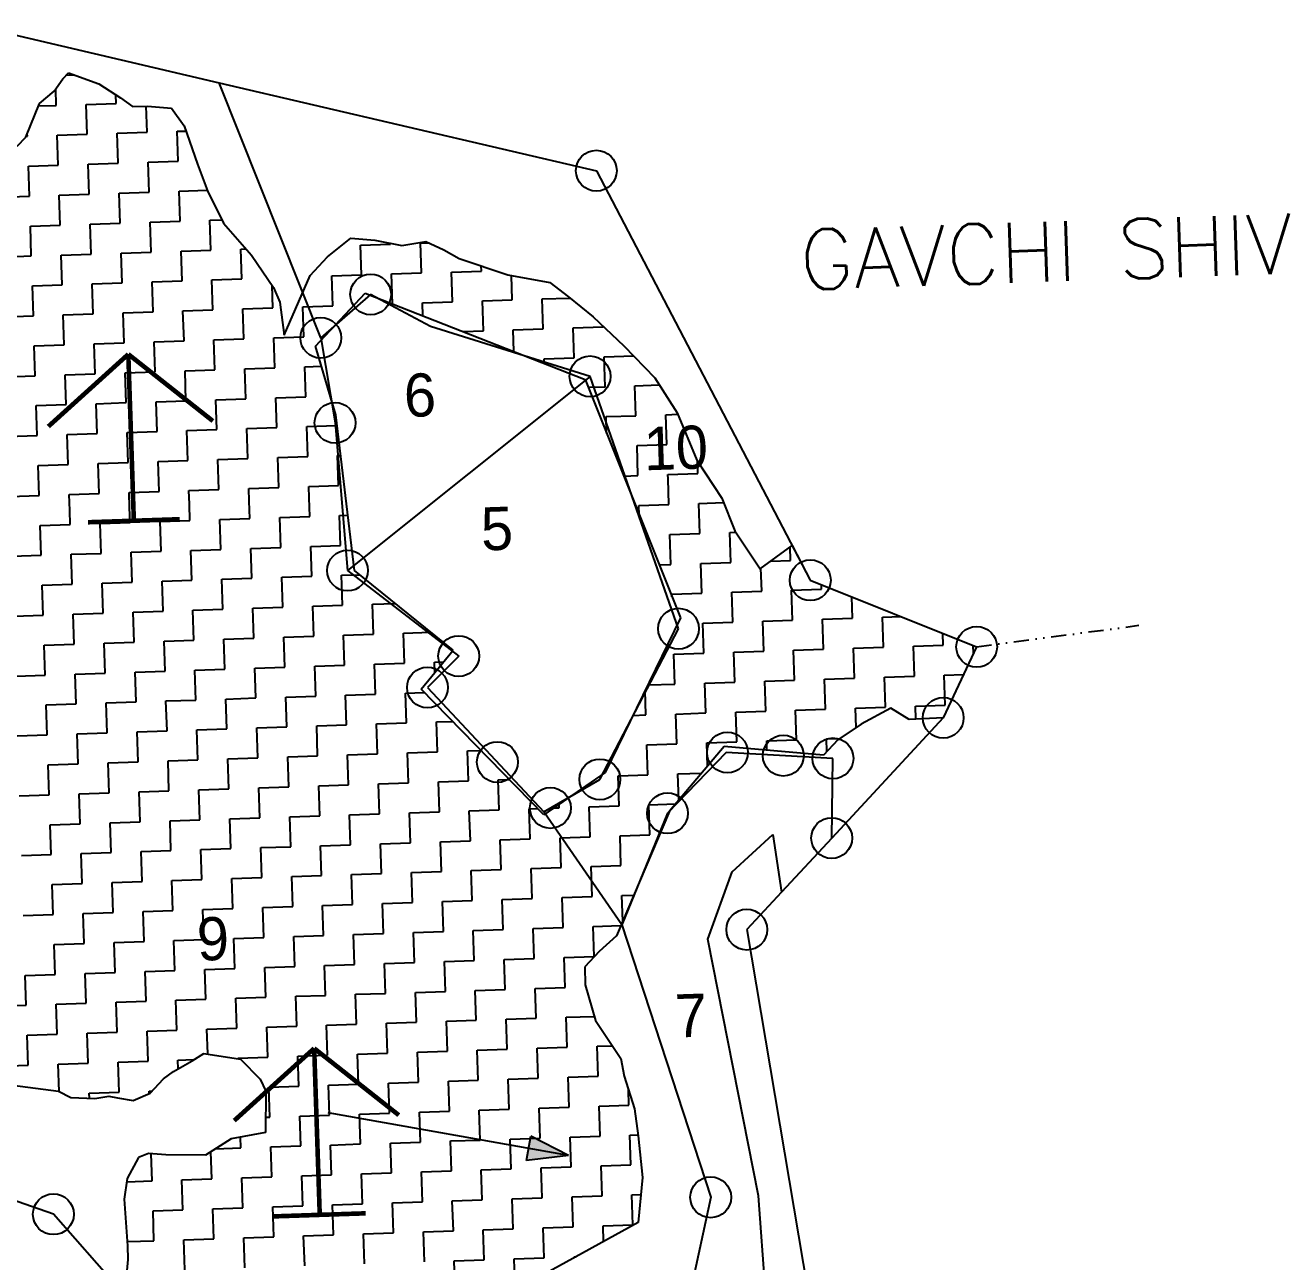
# Model space of a CAD drawing. Header units: metres. Extents: x 279700 to 281193, y 2031385 to 2032574.
# Drawn here: x 280590.2 to 281016.2, y 2031823.9 to 2032240.8 of the extents above; entities that cross this region are included whole.
import ezdxf
from ezdxf.enums import TextEntityAlignment as Align

# ---------------------------------------------------------------- set-up
doc = ezdxf.new("R2010")
doc.units = ezdxf.units.M
doc.linetypes.add('DIVIDE', pattern=[1.25, 0.5, -0.25, 0, -0.25, 0, -0.25])
for name, color, linetype in [('OFF', 1, 'Continuous'), ('POLY_HATCH', 12, 'Continuous'), ('POLY_PARCEL', 6, 'Continuous'), ('TEXT_MAPOUT', 7, 'Continuous'), ('TEXT_PARCEL', 7, 'Continuous'), ('V_BOUND_LINE', 7, 'Continuous'), ('V_DIVIDE_LINE', 7, 'DIVIDE')]:
    doc.layers.add(name, color=color, linetype=linetype)
doc.styles.get("Standard").update_dxf_attribs({"font": 'simplex.shx'})
doc.styles.add('TEXT_MAP', font='')
doc.styles.get('TEXT_MAP').set_extended_font_data('Kruti Dev 050')

msp = doc.modelspace()

# ---------------------------------------------------------------- hatches: boundary and pattern name
h = msp.add_hatch(color=256)
h.paths.add_polyline_path([(280759.96, 2031862.08), (280759.23, 2031857.97), (280773.41, 2031859.69)])
h.paths.add_polyline_path([(280773.41, 2031859.69), (280760.69, 2031866.2), (280759.96, 2031862.08)])

# ---------------------------------------------------------------- linework, layer by layer
at = {"const_width": 1.55}
for points in [[(280624.96, 2032129.92), (280597.99, 2032105.54)], [(280624.96, 2032129.92), (280626.83, 2032073.76)], [(280624.96, 2032129.92), (280653.48, 2032107.39)], [(280611.34, 2032073.25), (280642.31, 2032074.28)], [(280687.64, 2031895.84), (280660.68, 2031871.47)], [(280687.64, 2031895.84), (280689.51, 2031839.69)], [(280687.64, 2031895.84), (280716.17, 2031873.31)], [(280674.02, 2031839.18), (280705, 2031840.21)]]:
    msp.add_lwpolyline(points, dxfattribs=at)
for points in [[(280773.41, 2031859.69), (280692.37, 2031874.12)], [(280759.23, 2031857.97), (280760.69, 2031866.2)], [(280773.41, 2031859.69), (280760.69, 2031866.2)], [(280773.41, 2031859.69), (280759.23, 2031857.97)]]:
    msp.add_lwpolyline(points)
for centre in [(280782.78, 2032191.81), (280706.68, 2032150.08), (280689.86, 2032135.44), (280780.65, 2032122.45), (280694.66, 2032106.78), (280698.88, 2032056.97), (280854.93, 2032053.7), (280810.48, 2032037.36), (280736.37, 2032028.12), (280911.02, 2032031.23), (280725.82, 2032017.52), (280899.75, 2032007.29), (280826.98, 2031995.61), (280845.82, 2031994.56), (280862.56, 2031993.62), (280749.41, 2031992.38), (280783.98, 2031986.53), (280767.28, 2031976.91), (280806.78, 2031975.12), (280862.14, 2031966.75), (280833.5, 2031935.87), (280821.34, 2031845.61), (280599.7, 2031839.9)]:
    msp.add_circle(centre, 6.88)
at = {"layer": 'OFF'}
msp.add_line((280780.65, 2032122.45), (280698.88, 2032056.97), dxfattribs=at)
at = {"layer": 'POLY_HATCH'}
for p, q in [((280599.98, 2032218.62), (280602.87, 2032222.75)), ((280602.87, 2032222.75), (280604.82, 2032224.84)), ((280604.82, 2032224.84), (280615.05, 2032221.14)), ((280595.07, 2032214.42), (280599.98, 2032218.62)), ((280615.05, 2032221.14), (280622.28, 2032216.33)), ((280590.39, 2032203.16), (280595.07, 2032214.42)), ((280622.28, 2032216.33), (280626.42, 2032213.44)), ((280626.42, 2032213.44), (280631.46, 2032213.61)), ((280631.46, 2032213.61), (280639.57, 2032212.87)), ((280639.57, 2032212.87), (280643.81, 2032206.95)), ((280643.81, 2032206.95), (280648.28, 2032193.97)), ((280587.46, 2032200.03), (280590.39, 2032203.16)), ((280648.28, 2032193.97), (280651.61, 2032185)), ((280651.61, 2032185), (280657.03, 2032174.07)), ((280657.03, 2032174.07), (280666.48, 2032163.28)), ((280696.02, 2032165.92), (280699.96, 2032169.08)), ((280699.96, 2032169.08), (280708.07, 2032168.34)), ((280708.07, 2032168.34), (280717.22, 2032166.62)), ((280717.22, 2032166.62), (280725.26, 2032167.9)), ((280725.26, 2032167.9), (280731.41, 2032165.08)), ((280666.48, 2032163.28), (280673.91, 2032152.42)), ((280686.23, 2032156.51), (280692.09, 2032162.76)), ((280692.09, 2032162.76), (280696.02, 2032165.92)), ((280731.41, 2032165.08), (280736.56, 2032162.22)), ((280736.56, 2032162.22), (280752.91, 2032156.7)), ((280677.48, 2032136.39), (280686.23, 2032156.51)), ((280752.91, 2032156.7), (280767.14, 2032154.15)), ((280767.14, 2032154.15), (280773.36, 2032149.31)), ((280673.91, 2032152.42), (280676.1, 2032147.45)), ((280688.13, 2032132.64), (280704.88, 2032150.54)), ((280704.88, 2032150.54), (280779.04, 2032121.34)), ((280676.1, 2032147.45), (280677.48, 2032136.39)), ((280773.36, 2032149.31), (280781.67, 2032142.52)), ((280781.67, 2032142.52), (280792.09, 2032132.77)), ((280694.93, 2032109.5), (280688.13, 2032132.64)), ((280792.09, 2032132.77), (280802.55, 2032122.01)), ((280779.04, 2032121.34), (280811.14, 2032040.98)), ((280802.55, 2032122.01), (280810.02, 2032110.14)), ((280701.21, 2032056.93), (280694.93, 2032109.5)), ((280810.02, 2032110.14), (280816.61, 2032094.21)), ((280816.61, 2032094.21), (280825.12, 2032081.36)), ((280825.12, 2032081.36), (280829.53, 2032070.41)), ((280829.53, 2032070.41), (280838.04, 2032057.56)), ((280838.04, 2032057.56), (280848.8, 2032065.43)), ((280848.8, 2032065.43), (280854.93, 2032053.7)), ((280734.54, 2032030.14), (280701.21, 2032056.93)), ((280854.93, 2032053.7), (280911.02, 2032031.23)), ((280811.14, 2032040.98), (280785.71, 2031988.86)), ((280911.02, 2032031.23), (280899.75, 2032007.29)), ((280723.66, 2032016.96), (280734.54, 2032030.14)), ((280765.06, 2031974.6), (280723.66, 2032016.96)), ((280882.03, 2032010.56), (280872.11, 2032005.19)), ((280888.22, 2032006.73), (280882.03, 2032010.56)), ((280872.11, 2032005.19), (280864.2, 2031999.87)), ((280899.75, 2032007.29), (280888.22, 2032006.73)), ((280825.89, 2031997.59), (280807.42, 2031975.77)), ((280859.33, 2031994.66), (280825.89, 2031997.59)), ((280864.2, 2031999.87), (280859.33, 2031994.66)), ((280785.71, 2031988.86), (280765.06, 2031974.6)), ((280807.42, 2031975.77), (280789.62, 2031933.79)), ((280789.62, 2031933.79), (280783.73, 2031928.54)), ((280783.73, 2031928.54), (280778.85, 2031923.33)), ((280778.85, 2031923.33), (280779.05, 2031917.28)), ((280779.05, 2031917.28), (280782.48, 2031905.28)), ((280782.48, 2031905.28), (280790.99, 2031892.44)), ((280646.49, 2031891.68), (280650.48, 2031894.14)), ((280650.48, 2031894.14), (280662.77, 2031892.22)), ((280640.2, 2031887.98), (280646.49, 2031891.68)), ((280662.77, 2031892.22), (280669.4, 2031885.46)), ((280790.99, 2031892.44), (280792.2, 2031886.42)), ((280632.29, 2031880.73), (280636.79, 2031885.53)), ((280636.79, 2031885.53), (280640.2, 2031887.98)), ((280669.4, 2031885.46), (280671.28, 2031881.44)), ((280792.2, 2031886.42), (280795.6, 2031875.43)), ((280583.28, 2031883.75), (280601.41, 2031881.45)), ((280601.41, 2031881.45), (280605.56, 2031879.26)), ((280671.28, 2031881.44), (280671.17, 2031867.47)), ((280605.56, 2031879.26), (280613.72, 2031878.95)), ((280613.72, 2031878.95), (280618.35, 2031879.68)), ((280618.35, 2031879.68), (280621.28, 2031879.2)), ((280621.28, 2031879.2), (280626.55, 2031878.21)), ((280626.55, 2031878.21), (280632.29, 2031880.73)), ((280795.6, 2031875.43), (280796.91, 2031866.38)), ((280659.59, 2031865.34), (280651.04, 2031859.82)), ((280671.17, 2031867.47), (280659.59, 2031865.34)), ((280796.91, 2031866.38), (280798.39, 2031852.3)), ((280631.81, 2031860.35), (280628.36, 2031859.07)), ((280637.64, 2031859.96), (280631.81, 2031860.35)), ((280651.04, 2031859.82), (280637.64, 2031859.96)), ((280628.36, 2031859.07), (280624.52, 2031851.96)), ((280624.52, 2031851.96), (280623.58, 2031844.94)), ((280798.39, 2031852.3), (280796.88, 2031837.1)), ((280623.58, 2031844.94), (280624.69, 2031829.27)), ((280796.88, 2031837.1), (280764.9, 2031819.47)), ((280624.69, 2031829.27), (280624.84, 2031824.62)), ((280624.84, 2031824.62), (280623.97, 2031815.86))]:
    msp.add_line(p, q, dxfattribs=at)
at = {"layer": 'POLY_HATCH', "linetype": 'Continuous'}
for p, q in [((280604.1, 2032224.06), (280606.73, 2032224.15)), ((280600.68, 2032213.84), (280600.5, 2032219.36)), ((280594.75, 2032213.64), (280600.68, 2032213.84)), ((280610.77, 2032214.18), (280620.87, 2032214.51)), ((280611.11, 2032204.08), (280610.77, 2032214.18)), ((280620.87, 2032214.51), (280620.77, 2032217.33)), ((280631.3, 2032204.76), (280631, 2032213.59)), ((280641.39, 2032205.09), (280644.42, 2032205.19)), ((280641.73, 2032195), (280641.39, 2032205.09)), ((280590.49, 2032203.4), (280590.92, 2032203.41)), ((280590.92, 2032203.41), (280590.89, 2032204.36)), ((280601.02, 2032203.75), (280611.11, 2032204.08)), ((280601.35, 2032193.66), (280601.02, 2032203.75)), ((280621.2, 2032204.42), (280631.3, 2032204.76)), ((280621.54, 2032194.33), (280621.2, 2032204.42)), ((280591.26, 2032193.32), (280601.35, 2032193.66)), ((280591.59, 2032183.23), (280591.26, 2032193.32)), ((280611.44, 2032193.99), (280621.54, 2032194.33)), ((280611.78, 2032183.9), (280611.44, 2032193.99)), ((280631.63, 2032194.66), (280641.73, 2032195)), ((280631.97, 2032184.57), (280631.63, 2032194.66)), ((280601.69, 2032183.56), (280611.78, 2032183.9)), ((280602.02, 2032173.47), (280601.69, 2032183.56)), ((280621.87, 2032184.23), (280631.97, 2032184.57)), ((280622.21, 2032174.14), (280621.87, 2032184.23)), ((280642.06, 2032184.9), (280651.53, 2032185.22)), ((280642.4, 2032174.81), (280642.06, 2032184.9)), ((280581.5, 2032182.89), (280591.59, 2032183.23)), ((280652.49, 2032175.15), (280656.43, 2032175.28)), ((280652.83, 2032165.05), (280652.49, 2032175.15)), ((280591.93, 2032173.13), (280602.02, 2032173.47)), ((280592.26, 2032163.04), (280591.93, 2032173.13)), ((280612.12, 2032173.8), (280622.21, 2032174.14)), ((280612.45, 2032163.71), (280612.12, 2032173.8)), ((280632.3, 2032174.48), (280642.4, 2032174.81)), ((280632.64, 2032164.38), (280632.3, 2032174.48)), ((280703.29, 2032166.73), (280713.39, 2032167.07)), ((280703.63, 2032156.64), (280703.29, 2032166.73)), ((280713.39, 2032167.07), (280713.38, 2032167.34)), ((280723.48, 2032167.4), (280726.15, 2032167.49)), ((280723.82, 2032157.31), (280723.48, 2032167.4)), ((280582.17, 2032162.7), (280592.26, 2032163.04)), ((280602.36, 2032163.37), (280612.45, 2032163.71)), ((280602.69, 2032153.28), (280602.36, 2032163.37)), ((280622.55, 2032164.05), (280632.64, 2032164.38)), ((280622.88, 2032153.95), (280622.55, 2032164.05)), ((280642.73, 2032164.72), (280652.83, 2032165.05)), ((280643.07, 2032154.62), (280642.73, 2032164.72)), ((280662.92, 2032165.39), (280664.58, 2032165.44)), ((280663.26, 2032155.29), (280662.92, 2032165.39)), ((280733.91, 2032157.64), (280744, 2032157.98)), ((280744, 2032157.98), (280743.95, 2032159.73)), ((280612.79, 2032153.62), (280622.88, 2032153.95)), ((280632.97, 2032154.29), (280643.07, 2032154.62)), ((280633.31, 2032144.19), (280632.97, 2032154.29)), ((280653.16, 2032154.96), (280663.26, 2032155.29)), ((280653.5, 2032144.87), (280653.16, 2032154.96)), ((280693.54, 2032156.3), (280703.63, 2032156.64)), ((280693.87, 2032146.21), (280693.54, 2032156.3)), ((280713.72, 2032156.97), (280723.82, 2032157.31)), ((280714.06, 2032146.93), (280713.72, 2032156.97)), ((280734.25, 2032147.55), (280733.91, 2032157.64)), ((280754.43, 2032148.22), (280754.16, 2032156.48)), ((280592.6, 2032152.95), (280602.69, 2032153.28)), ((280592.94, 2032142.85), (280592.6, 2032152.95)), ((280613.12, 2032143.52), (280612.79, 2032153.62)), ((280673.68, 2032145.54), (280673.43, 2032153.12)), ((280663.59, 2032145.2), (280673.68, 2032145.54)), ((280663.93, 2032135.11), (280663.59, 2032145.2)), ((280683.78, 2032145.87), (280693.87, 2032146.21)), ((280684.11, 2032135.78), (280683.78, 2032145.87)), ((280724.15, 2032147.22), (280734.25, 2032147.55)), ((280724.3, 2032142.9), (280724.15, 2032147.22)), ((280744.34, 2032147.89), (280754.43, 2032148.22)), ((280744.68, 2032137.79), (280744.34, 2032147.89)), ((280764.53, 2032148.56), (280773.89, 2032148.87)), ((280764.86, 2032138.46), (280764.53, 2032148.56)), ((280582.84, 2032142.52), (280592.94, 2032142.85)), ((280603.03, 2032143.19), (280613.12, 2032143.52)), ((280603.37, 2032133.09), (280603.03, 2032143.19)), ((280623.22, 2032143.86), (280633.31, 2032144.19)), ((280623.55, 2032133.77), (280623.22, 2032143.86)), ((280643.4, 2032144.53), (280653.5, 2032144.87)), ((280643.74, 2032134.44), (280643.4, 2032144.53)), ((280737.83, 2032137.57), (280744.68, 2032137.79)), ((280754.77, 2032138.13), (280764.86, 2032138.46)), ((280755.01, 2032130.8), (280754.77, 2032138.13)), ((280774.96, 2032138.8), (280785.05, 2032139.14)), ((280775.29, 2032128.71), (280774.96, 2032138.8)), ((280785.05, 2032139.14), (280785.04, 2032139.36)), ((280593.27, 2032132.76), (280603.37, 2032133.09)), ((280593.61, 2032122.66), (280593.27, 2032132.76)), ((280613.46, 2032133.43), (280623.55, 2032133.77)), ((280613.79, 2032123.34), (280613.46, 2032133.43)), ((280633.65, 2032134.1), (280643.74, 2032134.44)), ((280633.98, 2032124.01), (280633.65, 2032134.1)), ((280653.83, 2032134.77), (280663.93, 2032135.11)), ((280654.17, 2032124.68), (280653.83, 2032134.77)), ((280674.02, 2032135.44), (280684.11, 2032135.78)), ((280674.36, 2032125.35), (280674.02, 2032135.44)), ((280765.2, 2032128.37), (280775.29, 2032128.71)), ((280765.25, 2032126.77), (280765.2, 2032128.37)), ((280785.39, 2032129.04), (280795.39, 2032129.38)), ((280785.72, 2032118.95), (280785.39, 2032129.04)), ((280623.89, 2032123.67), (280633.98, 2032124.01)), ((280644.08, 2032124.34), (280654.17, 2032124.68)), ((280644.41, 2032114.25), (280644.08, 2032124.34)), ((280664.26, 2032125.01), (280674.36, 2032125.35)), ((280664.6, 2032114.92), (280664.26, 2032125.01)), ((280684.45, 2032125.69), (280690.12, 2032125.87)), ((280684.79, 2032115.59), (280684.45, 2032125.69)), ((280583.51, 2032122.33), (280593.61, 2032122.66)), ((280603.7, 2032123), (280613.79, 2032123.34)), ((280604.04, 2032112.91), (280603.7, 2032123)), ((280624.22, 2032113.58), (280623.89, 2032123.67)), ((280674.69, 2032115.26), (280684.79, 2032115.59)), ((280780.07, 2032118.76), (280785.72, 2032118.95)), ((280795.81, 2032119.28), (280804.1, 2032119.56)), ((280796.15, 2032109.19), (280795.81, 2032119.28)), ((280593.94, 2032112.57), (280604.04, 2032112.91)), ((280594.28, 2032102.48), (280593.94, 2032112.57)), ((280614.13, 2032113.24), (280624.22, 2032113.58)), ((280614.47, 2032103.15), (280614.13, 2032113.24)), ((280634.32, 2032113.91), (280644.41, 2032114.25)), ((280634.65, 2032103.82), (280634.32, 2032113.91)), ((280654.5, 2032114.59), (280664.6, 2032114.92)), ((280654.84, 2032104.49), (280654.5, 2032114.59)), ((280675.03, 2032105.16), (280674.69, 2032115.26)), ((280695.21, 2032105.83), (280695.15, 2032107.63)), ((280786.06, 2032108.86), (280796.15, 2032109.19)), ((280786.24, 2032103.31), (280786.06, 2032108.86)), ((280806.24, 2032109.53), (280810.22, 2032109.66)), ((280806.58, 2032099.43), (280806.24, 2032109.53)), ((280604.37, 2032102.81), (280614.47, 2032103.15)), ((280604.71, 2032092.72), (280604.37, 2032102.81)), ((280624.56, 2032103.48), (280634.65, 2032103.82)), ((280624.9, 2032093.39), (280624.56, 2032103.48)), ((280644.75, 2032104.16), (280654.84, 2032104.49)), ((280645.08, 2032094.06), (280644.75, 2032104.16)), ((280664.93, 2032104.83), (280675.03, 2032105.16)), ((280665.27, 2032094.73), (280664.93, 2032104.83)), ((280685.12, 2032105.5), (280695.21, 2032105.83)), ((280685.46, 2032095.4), (280685.12, 2032105.5)), ((280584.19, 2032102.14), (280594.28, 2032102.48)), ((280796.49, 2032099.1), (280806.58, 2032099.43)), ((280796.82, 2032089), (280796.49, 2032099.1)), ((280634.99, 2032093.73), (280645.08, 2032094.06)), ((280655.18, 2032094.4), (280665.27, 2032094.73)), ((280655.51, 2032084.3), (280655.18, 2032094.4)), ((280675.36, 2032095.07), (280685.46, 2032095.4)), ((280675.7, 2032084.98), (280675.36, 2032095.07)), ((280695.55, 2032095.74), (280696.57, 2032095.77)), ((280695.89, 2032085.65), (280695.55, 2032095.74)), ((280594.61, 2032092.38), (280604.71, 2032092.72)), ((280594.95, 2032082.29), (280594.61, 2032092.38)), ((280614.8, 2032093.06), (280624.9, 2032093.39)), ((280615.14, 2032082.96), (280614.8, 2032093.06)), ((280635.32, 2032083.63), (280634.99, 2032093.73)), ((280817.01, 2032089.68), (280816.87, 2032093.82)), ((280685.79, 2032085.31), (280695.89, 2032085.65)), ((280792.02, 2032088.84), (280796.82, 2032089)), ((280806.92, 2032089.34), (280817.01, 2032089.68)), ((280806.96, 2032087.95), (280806.92, 2032089.34)), ((280807.25, 2032079.25), (280806.96, 2032087.95)), ((280584.86, 2032081.95), (280594.95, 2032082.29)), ((280605.04, 2032082.63), (280615.14, 2032082.96)), ((280605.22, 2032077.2), (280605.04, 2032082.63)), ((280625.23, 2032083.3), (280635.32, 2032083.63)), ((280625.4, 2032078.27), (280625.23, 2032083.3)), ((280645.42, 2032083.97), (280655.51, 2032084.3)), ((280645.57, 2032079.35), (280645.42, 2032083.97)), ((280665.61, 2032084.64), (280675.7, 2032084.98)), ((280665.75, 2032080.42), (280665.61, 2032084.64)), ((280685.92, 2032081.5), (280685.79, 2032085.31)), ((280686.13, 2032075.22), (280685.92, 2032081.5)), ((280605.38, 2032072.53), (280605.22, 2032077.2)), ((280625.57, 2032073.2), (280625.4, 2032078.27)), ((280645.75, 2032073.88), (280645.57, 2032079.35)), ((280665.94, 2032074.55), (280665.75, 2032080.42)), ((280797.16, 2032078.91), (280807.25, 2032079.25)), ((280797.26, 2032075.71), (280797.16, 2032078.91)), ((280817.34, 2032079.58), (280825.73, 2032079.86)), ((280817.68, 2032069.49), (280817.34, 2032079.58)), ((280615.47, 2032072.87), (280625.57, 2032073.2)), ((280615.81, 2032062.77), (280615.47, 2032072.87)), ((280635.66, 2032073.54), (280645.75, 2032073.88)), ((280636, 2032063.45), (280635.66, 2032073.54)), ((280655.85, 2032074.21), (280665.94, 2032074.55)), ((280656.18, 2032064.12), (280655.85, 2032074.21)), ((280676.03, 2032074.88), (280686.13, 2032075.22)), ((280676.37, 2032064.79), (280676.03, 2032074.88)), ((280696.22, 2032075.55), (280698.97, 2032075.65)), ((280696.56, 2032065.46), (280696.22, 2032075.55)), ((280595.29, 2032072.2), (280605.38, 2032072.53)), ((280595.62, 2032062.1), (280595.29, 2032072.2)), ((280807.59, 2032069.15), (280817.68, 2032069.49)), ((280807.92, 2032059.06), (280807.59, 2032069.15)), ((280827.77, 2032069.82), (280829.87, 2032069.89)), ((280828.11, 2032059.73), (280827.77, 2032069.82)), ((280666.28, 2032064.45), (280676.37, 2032064.79)), ((280666.61, 2032054.36), (280666.28, 2032064.45)), ((280686.46, 2032065.12), (280696.56, 2032065.46)), ((280686.8, 2032055.03), (280686.46, 2032065.12)), ((280848.3, 2032060.4), (280848.15, 2032064.95)), ((280585.53, 2032061.77), (280595.62, 2032062.1)), ((280605.72, 2032062.44), (280615.81, 2032062.77)), ((280606.05, 2032052.35), (280605.72, 2032062.44)), ((280625.9, 2032063.11), (280636, 2032063.45)), ((280626.24, 2032053.02), (280625.9, 2032063.11)), ((280646.09, 2032063.78), (280656.18, 2032064.12)), ((280646.43, 2032053.69), (280646.09, 2032063.78)), ((280841.62, 2032060.18), (280848.3, 2032060.4)), ((280803.97, 2032058.93), (280807.92, 2032059.06)), ((280818.02, 2032059.39), (280828.11, 2032059.73)), ((280818.35, 2032049.3), (280818.02, 2032059.39)), ((280838.54, 2032049.97), (280838.28, 2032057.74)), ((280595.96, 2032052.01), (280606.05, 2032052.35)), ((280596.29, 2032041.92), (280595.96, 2032052.01)), ((280616.14, 2032052.68), (280626.24, 2032053.02)), ((280616.48, 2032042.59), (280616.14, 2032052.68)), ((280636.33, 2032053.35), (280646.43, 2032053.69)), ((280636.67, 2032043.26), (280636.33, 2032053.35)), ((280656.52, 2032054.02), (280666.61, 2032054.36)), ((280656.85, 2032043.93), (280656.52, 2032054.02)), ((280676.71, 2032054.7), (280686.8, 2032055.03)), ((280677.04, 2032044.6), (280676.71, 2032054.7)), ((280696.89, 2032055.37), (280702.9, 2032055.57)), ((280697.23, 2032045.27), (280696.89, 2032055.37)), ((280858.73, 2032050.64), (280858.67, 2032052.2)), ((280808.26, 2032048.97), (280818.35, 2032049.3)), ((280808.29, 2032048.12), (280808.26, 2032048.97)), ((280828.45, 2032049.64), (280838.54, 2032049.97)), ((280828.78, 2032039.54), (280828.45, 2032049.64)), ((280848.63, 2032050.31), (280858.73, 2032050.64)), ((280848.97, 2032040.21), (280848.63, 2032050.31)), ((280869.16, 2032040.89), (280868.92, 2032048.1)), ((280626.57, 2032042.92), (280636.67, 2032043.26)), ((280646.76, 2032043.59), (280656.85, 2032043.93)), ((280647.1, 2032033.5), (280646.76, 2032043.59)), ((280666.95, 2032044.27), (280677.04, 2032044.6)), ((280667.28, 2032034.17), (280666.95, 2032044.27)), ((280687.14, 2032044.94), (280697.23, 2032045.27)), ((280687.47, 2032034.84), (280687.14, 2032044.94)), ((280707.32, 2032045.61), (280714.97, 2032045.86)), ((280707.66, 2032035.51), (280707.32, 2032045.61)), ((280586.2, 2032041.58), (280596.29, 2032041.92)), ((280606.39, 2032042.25), (280616.48, 2032042.59)), ((280606.72, 2032032.16), (280606.39, 2032042.25)), ((280626.91, 2032032.83), (280626.57, 2032042.92)), ((280818.69, 2032039.21), (280828.78, 2032039.54)), ((280819.02, 2032029.11), (280818.69, 2032039.21)), ((280838.87, 2032039.88), (280848.97, 2032040.21)), ((280839.21, 2032029.79), (280838.87, 2032039.88)), ((280859.06, 2032040.55), (280869.16, 2032040.89)), ((280859.4, 2032030.46), (280859.06, 2032040.55)), ((280879.25, 2032041.22), (280885.56, 2032041.43)), ((280879.58, 2032031.13), (280879.25, 2032041.22)), ((280677.38, 2032034.51), (280687.47, 2032034.84)), ((280677.71, 2032024.41), (280677.38, 2032034.51)), ((280697.56, 2032035.18), (280707.66, 2032035.51)), ((280697.9, 2032025.09), (280697.56, 2032035.18)), ((280717.75, 2032035.85), (280727.05, 2032036.16)), ((280718.09, 2032025.76), (280717.75, 2032035.85)), ((280899.77, 2032031.8), (280899.64, 2032035.79)), ((280596.63, 2032031.82), (280606.72, 2032032.16)), ((280596.96, 2032021.73), (280596.63, 2032031.82)), ((280616.82, 2032032.49), (280626.91, 2032032.83)), ((280617.15, 2032022.4), (280616.82, 2032032.49)), ((280637, 2032033.17), (280647.1, 2032033.5)), ((280637.34, 2032023.07), (280637, 2032033.17)), ((280657.19, 2032033.84), (280667.28, 2032034.17)), ((280657.53, 2032023.74), (280657.19, 2032033.84)), ((280849.3, 2032030.12), (280859.4, 2032030.46)), ((280869.49, 2032030.79), (280879.58, 2032031.13)), ((280869.83, 2032020.7), (280869.49, 2032030.79)), ((280889.68, 2032031.46), (280899.77, 2032031.8)), ((280890.01, 2032021.37), (280889.68, 2032031.46)), ((280909.97, 2032029), (280909.88, 2032031.69)), ((280728.18, 2032026.09), (280731.29, 2032026.2)), ((280728.3, 2032022.57), (280728.18, 2032026.09)), ((280808.93, 2032028.78), (280819.02, 2032029.11)), ((280809.27, 2032018.68), (280808.93, 2032028.78)), ((280829.12, 2032029.45), (280839.21, 2032029.79)), ((280829.45, 2032019.36), (280829.12, 2032029.45)), ((280849.64, 2032020.03), (280849.3, 2032030.12)), ((280586.87, 2032021.39), (280596.96, 2032021.73)), ((280607.06, 2032022.06), (280617.15, 2032022.4)), ((280607.39, 2032011.97), (280607.06, 2032022.06)), ((280627.25, 2032022.74), (280637.34, 2032023.07)), ((280627.58, 2032012.64), (280627.25, 2032022.74)), ((280647.43, 2032023.41), (280657.53, 2032023.74)), ((280647.77, 2032013.31), (280647.43, 2032023.41)), ((280667.62, 2032024.08), (280677.71, 2032024.41)), ((280667.96, 2032013.99), (280667.62, 2032024.08)), ((280687.81, 2032024.75), (280697.9, 2032025.09)), ((280688.14, 2032014.66), (280687.81, 2032024.75)), ((280707.99, 2032025.42), (280718.09, 2032025.76)), ((280708.33, 2032015.33), (280707.99, 2032025.42)), ((280900.11, 2032021.71), (280906.64, 2032021.92)), ((280900.44, 2032011.61), (280900.11, 2032021.71)), ((280800.11, 2032018.38), (280809.27, 2032018.68)), ((280819.36, 2032019.02), (280829.45, 2032019.36)), ((280819.69, 2032008.93), (280819.36, 2032019.02)), ((280839.55, 2032019.69), (280849.64, 2032020.03)), ((280839.88, 2032009.6), (280839.55, 2032019.69)), ((280859.73, 2032020.36), (280869.83, 2032020.7)), ((280860.07, 2032010.27), (280859.73, 2032020.36)), ((280879.92, 2032021.03), (280890.01, 2032021.37)), ((280880.26, 2032010.94), (280879.92, 2032021.03)), ((280637.67, 2032012.98), (280647.77, 2032013.31)), ((280657.86, 2032013.65), (280667.96, 2032013.99)), ((280658.2, 2032003.56), (280657.86, 2032013.65)), ((280678.05, 2032014.32), (280688.14, 2032014.66)), ((280678.38, 2032004.23), (280678.05, 2032014.32)), ((280698.24, 2032014.99), (280708.33, 2032015.33)), ((280698.57, 2032004.9), (280698.24, 2032014.99)), ((280718.42, 2032015.66), (280724.72, 2032015.87)), ((280718.76, 2032005.57), (280718.42, 2032015.66)), ((280799.51, 2032008.26), (280799.23, 2032016.57)), ((280597.3, 2032011.64), (280607.39, 2032011.97)), ((280597.64, 2032001.54), (280597.3, 2032011.64)), ((280617.49, 2032012.31), (280627.58, 2032012.64)), ((280617.82, 2032002.21), (280617.49, 2032012.31)), ((280638.01, 2032002.88), (280637.67, 2032012.98)), ((280809.6, 2032008.59), (280819.69, 2032008.93)), ((280829.79, 2032009.26), (280839.88, 2032009.6)), ((280830.12, 2031999.17), (280829.79, 2032009.26)), ((280849.98, 2032009.93), (280860.07, 2032010.27)), ((280850.31, 2031999.84), (280849.98, 2032009.93)), ((280870.16, 2032010.61), (280880.26, 2032010.94)), ((280870.38, 2032004.02), (280870.16, 2032010.61)), ((280890.35, 2032011.28), (280900.44, 2032011.61)), ((280890.5, 2032006.84), (280890.35, 2032011.28)), ((280688.48, 2032004.56), (280698.57, 2032004.9)), ((280708.67, 2032005.23), (280718.76, 2032005.57)), ((280709, 2031995.14), (280708.67, 2032005.23)), ((280728.85, 2032005.91), (280734.29, 2032006.09)), ((280729.19, 2031995.81), (280728.85, 2032005.91)), ((280795.1, 2032008.11), (280799.51, 2032008.26)), ((280809.94, 2031998.5), (280809.6, 2032008.59)), ((280587.54, 2032001.21), (280597.64, 2032001.54)), ((280607.73, 2032001.88), (280617.82, 2032002.21)), ((280608.07, 2031991.78), (280607.73, 2032001.88)), ((280627.92, 2032002.55), (280638.01, 2032002.88)), ((280628.25, 2031992.46), (280627.92, 2032002.55)), ((280648.1, 2032003.22), (280658.2, 2032003.56)), ((280648.44, 2031993.13), (280648.1, 2032003.22)), ((280668.29, 2032003.89), (280678.38, 2032004.23)), ((280668.63, 2031993.8), (280668.29, 2032003.89)), ((280688.81, 2031994.47), (280688.48, 2032004.56)), ((280860.4, 2032000.18), (280864.87, 2032000.32)), ((280739.28, 2031996.15), (280743.85, 2031996.3)), ((280739.62, 2031986.05), (280739.28, 2031996.15)), ((280799.84, 2031998.16), (280809.94, 2031998.5)), ((280800.18, 2031988.07), (280799.84, 2031998.16)), ((280820.03, 2031998.83), (280830.12, 2031999.17)), ((280820.29, 2031990.98), (280820.03, 2031998.83)), ((280840.22, 2031999.5), (280850.31, 2031999.84)), ((280840.32, 2031996.33), (280840.22, 2031999.5)), ((280860.54, 2031995.97), (280860.4, 2032000.18)), ((280618.16, 2031992.12), (280628.25, 2031992.46)), ((280618.49, 2031982.03), (280618.16, 2031992.12)), ((280638.35, 2031992.79), (280648.44, 2031993.13)), ((280638.68, 2031982.7), (280638.35, 2031992.79)), ((280658.53, 2031993.46), (280668.63, 2031993.8)), ((280658.87, 2031983.37), (280658.53, 2031993.46)), ((280678.72, 2031994.13), (280688.81, 2031994.47)), ((280679.06, 2031984.04), (280678.72, 2031994.13)), ((280698.91, 2031994.81), (280709, 2031995.14)), ((280699.24, 2031984.71), (280698.91, 2031994.81)), ((280719.09, 2031995.48), (280729.19, 2031995.81)), ((280719.43, 2031985.38), (280719.09, 2031995.48)), ((280597.97, 2031991.45), (280608.07, 2031991.78)), ((280598.31, 2031981.35), (280597.97, 2031991.45)), ((280790.09, 2031987.73), (280800.18, 2031988.07)), ((280790.42, 2031977.64), (280790.09, 2031987.73)), ((280810.27, 2031988.4), (280818.34, 2031988.67)), ((280810.57, 2031979.5), (280810.27, 2031988.4)), ((280648.78, 2031983.03), (280658.87, 2031983.37)), ((280668.96, 2031983.7), (280679.06, 2031984.04)), ((280669.3, 2031973.61), (280668.96, 2031983.7)), ((280689.15, 2031984.38), (280699.24, 2031984.71)), ((280689.49, 2031974.28), (280689.15, 2031984.38)), ((280709.34, 2031985.05), (280719.43, 2031985.38)), ((280709.67, 2031974.95), (280709.34, 2031985.05)), ((280729.52, 2031985.72), (280739.62, 2031986.05)), ((280729.86, 2031975.62), (280729.52, 2031985.72)), ((280749.71, 2031986.39), (280753.42, 2031986.51)), ((280750.05, 2031976.3), (280749.71, 2031986.39)), ((280588.21, 2031981.02), (280598.31, 2031981.35)), ((280608.4, 2031981.69), (280618.49, 2031982.03)), ((280608.74, 2031971.6), (280608.4, 2031981.69)), ((280628.59, 2031982.36), (280638.68, 2031982.7)), ((280628.92, 2031972.27), (280628.59, 2031982.36)), ((280649.11, 2031972.94), (280648.78, 2031983.03)), ((280699.58, 2031974.62), (280709.67, 2031974.95)), ((280719.77, 2031975.29), (280729.86, 2031975.62)), ((280720.1, 2031965.2), (280719.77, 2031975.29)), ((280739.95, 2031975.96), (280750.05, 2031976.3)), ((280740.29, 2031965.87), (280739.95, 2031975.96)), ((280760.14, 2031976.63), (280762.98, 2031976.73)), ((280760.48, 2031966.54), (280760.14, 2031976.63)), ((280768.39, 2031976.91), (280770.23, 2031976.97)), ((280770.23, 2031976.97), (280770.19, 2031978.15)), ((280780.33, 2031977.3), (280790.42, 2031977.64)), ((280780.66, 2031967.21), (280780.33, 2031977.3)), ((280800.51, 2031977.97), (280809.54, 2031978.27)), ((280800.85, 2031967.88), (280800.51, 2031977.97)), ((280598.64, 2031971.26), (280608.74, 2031971.6)), ((280598.98, 2031961.17), (280598.64, 2031971.26)), ((280618.83, 2031971.93), (280628.92, 2031972.27)), ((280619.17, 2031961.84), (280618.83, 2031971.93)), ((280639.02, 2031972.6), (280649.11, 2031972.94)), ((280639.35, 2031962.51), (280639.02, 2031972.6)), ((280659.2, 2031973.28), (280669.3, 2031973.61)), ((280659.54, 2031963.18), (280659.2, 2031973.28)), ((280679.39, 2031973.95), (280689.49, 2031974.28)), ((280679.73, 2031963.85), (280679.39, 2031973.95)), ((280699.91, 2031964.52), (280699.58, 2031974.62)), ((280750.38, 2031966.2), (280760.48, 2031966.54)), ((280770.57, 2031966.87), (280780.66, 2031967.21)), ((280770.91, 2031956.78), (280770.57, 2031966.87)), ((280790.76, 2031967.55), (280800.85, 2031967.88)), ((280791.09, 2031957.45), (280790.76, 2031967.55)), ((280629.26, 2031962.17), (280639.35, 2031962.51)), ((280629.6, 2031952.08), (280629.26, 2031962.17)), ((280649.45, 2031962.85), (280659.54, 2031963.18)), ((280649.78, 2031952.75), (280649.45, 2031962.85)), ((280669.63, 2031963.52), (280679.73, 2031963.85)), ((280669.97, 2031953.42), (280669.63, 2031963.52)), ((280689.82, 2031964.19), (280699.91, 2031964.52)), ((280690.16, 2031954.1), (280689.82, 2031964.19)), ((280710.01, 2031964.86), (280720.1, 2031965.2)), ((280710.34, 2031954.77), (280710.01, 2031964.86)), ((280730.2, 2031965.53), (280740.29, 2031965.87)), ((280730.53, 2031955.44), (280730.2, 2031965.53)), ((280750.72, 2031956.11), (280750.38, 2031966.2)), ((280588.89, 2031960.83), (280598.98, 2031961.17)), ((280609.07, 2031961.5), (280619.17, 2031961.84)), ((280609.41, 2031951.41), (280609.07, 2031961.5)), ((280680.06, 2031953.76), (280690.16, 2031954.1)), ((280680.4, 2031943.67), (280680.06, 2031953.76)), ((280700.25, 2031954.43), (280710.34, 2031954.77)), ((280700.59, 2031944.34), (280700.25, 2031954.43)), ((280720.44, 2031955.1), (280730.53, 2031955.44)), ((280720.77, 2031945.01), (280720.44, 2031955.1)), ((280740.62, 2031955.77), (280750.72, 2031956.11)), ((280740.96, 2031945.68), (280740.62, 2031955.77)), ((280760.81, 2031956.44), (280770.91, 2031956.78)), ((280761.15, 2031946.35), (280760.81, 2031956.44)), ((280781, 2031957.12), (280791.09, 2031957.45)), ((280781.33, 2031947.02), (280781, 2031957.12)), ((280599.31, 2031951.07), (280609.41, 2031951.41)), ((280599.65, 2031940.98), (280599.31, 2031951.07)), ((280619.5, 2031951.75), (280629.6, 2031952.08)), ((280619.84, 2031941.65), (280619.5, 2031951.75)), ((280639.69, 2031952.42), (280649.78, 2031952.75)), ((280640.02, 2031942.32), (280639.69, 2031952.42)), ((280659.88, 2031953.09), (280669.97, 2031953.42)), ((280660.21, 2031942.99), (280659.88, 2031953.09)), ((280710.68, 2031944.67), (280720.77, 2031945.01)), ((280730.87, 2031945.34), (280740.96, 2031945.68)), ((280731.2, 2031935.25), (280730.87, 2031945.34)), ((280751.05, 2031946.02), (280761.15, 2031946.35)), ((280751.39, 2031935.92), (280751.05, 2031946.02)), ((280771.24, 2031946.69), (280781.33, 2031947.02)), ((280771.58, 2031936.59), (280771.24, 2031946.69)), ((280791.43, 2031947.36), (280795.43, 2031947.49)), ((280791.71, 2031938.73), (280791.43, 2031947.36)), ((280589.56, 2031940.64), (280599.65, 2031940.98)), ((280609.74, 2031941.32), (280619.84, 2031941.65)), ((280610.08, 2031931.22), (280609.74, 2031941.32)), ((280629.93, 2031941.99), (280640.02, 2031942.32)), ((280630.27, 2031931.89), (280629.93, 2031941.99)), ((280650.12, 2031942.66), (280660.21, 2031942.99)), ((280650.45, 2031932.57), (280650.12, 2031942.66)), ((280670.31, 2031943.33), (280680.4, 2031943.67)), ((280670.64, 2031933.24), (280670.31, 2031943.33)), ((280690.49, 2031944), (280700.59, 2031944.34)), ((280690.83, 2031933.91), (280690.49, 2031944)), ((280711.02, 2031934.58), (280710.68, 2031944.67)), ((280761.48, 2031936.26), (280771.58, 2031936.59)), ((280781.67, 2031936.93), (280791.08, 2031937.24)), ((280782.01, 2031926.84), (280781.67, 2031936.93)), ((280640.36, 2031932.23), (280650.45, 2031932.57)), ((280640.7, 2031922.14), (280640.36, 2031932.23)), ((280660.55, 2031932.9), (280670.64, 2031933.24)), ((280660.88, 2031922.81), (280660.55, 2031932.9)), ((280680.73, 2031933.57), (280690.83, 2031933.91)), ((280681.07, 2031923.48), (280680.73, 2031933.57)), ((280700.92, 2031934.24), (280711.02, 2031934.58)), ((280701.26, 2031924.15), (280700.92, 2031934.24)), ((280721.11, 2031934.92), (280731.2, 2031935.25)), ((280721.44, 2031924.82), (280721.11, 2031934.92)), ((280741.3, 2031935.59), (280751.39, 2031935.92)), ((280741.63, 2031925.49), (280741.3, 2031935.59)), ((280761.82, 2031926.16), (280761.48, 2031936.26)), ((280599.99, 2031930.89), (280610.08, 2031931.22)), ((280600.32, 2031920.79), (280599.99, 2031930.89)), ((280620.17, 2031931.56), (280630.27, 2031931.89)), ((280620.51, 2031921.46), (280620.17, 2031931.56)), ((280691.16, 2031923.81), (280701.26, 2031924.15)), ((280691.5, 2031913.72), (280691.16, 2031923.81)), ((280711.35, 2031924.49), (280721.44, 2031924.82)), ((280711.69, 2031914.39), (280711.35, 2031924.49)), ((280731.54, 2031925.16), (280741.63, 2031925.49)), ((280731.87, 2031915.06), (280731.54, 2031925.16)), ((280751.73, 2031925.83), (280761.82, 2031926.16)), ((280752.06, 2031915.73), (280751.73, 2031925.83)), ((280771.91, 2031926.5), (280782.01, 2031926.84)), ((280772.25, 2031916.41), (280771.91, 2031926.5)), ((280590.23, 2031920.46), (280600.32, 2031920.79)), ((280590.56, 2031910.36), (280590.23, 2031920.46)), ((280610.42, 2031921.13), (280620.51, 2031921.46)), ((280610.75, 2031911.04), (280610.42, 2031921.13)), ((280630.6, 2031921.8), (280640.7, 2031922.14)), ((280630.94, 2031911.71), (280630.6, 2031921.8)), ((280650.79, 2031922.47), (280660.88, 2031922.81)), ((280651.13, 2031912.38), (280650.79, 2031922.47)), ((280670.98, 2031923.14), (280681.07, 2031923.48)), ((280671.31, 2031913.05), (280670.98, 2031923.14)), ((280741.97, 2031915.4), (280752.06, 2031915.73)), ((280742.3, 2031905.31), (280741.97, 2031915.4)), ((280762.15, 2031916.07), (280772.25, 2031916.41)), ((280762.49, 2031905.98), (280762.15, 2031916.07)), ((280600.66, 2031910.7), (280610.75, 2031911.04)), ((280620.84, 2031911.37), (280630.94, 2031911.71)), ((280621.18, 2031901.28), (280620.84, 2031911.37)), ((280641.03, 2031912.04), (280651.13, 2031912.38)), ((280641.37, 2031901.95), (280641.03, 2031912.04)), ((280661.22, 2031912.71), (280671.31, 2031913.05)), ((280661.55, 2031902.62), (280661.22, 2031912.71)), ((280681.41, 2031913.39), (280691.5, 2031913.72)), ((280681.74, 2031903.29), (280681.41, 2031913.39)), ((280701.59, 2031914.06), (280711.69, 2031914.39)), ((280701.93, 2031903.96), (280701.59, 2031914.06)), ((280721.78, 2031914.73), (280731.87, 2031915.06)), ((280722.12, 2031904.63), (280721.78, 2031914.73)), ((280580.47, 2031910.03), (280590.56, 2031910.36)), ((280600.99, 2031900.61), (280600.66, 2031910.7)), ((280772.58, 2031906.31), (280782.1, 2031906.63)), ((280651.46, 2031902.28), (280661.55, 2031902.62)), ((280671.65, 2031902.96), (280681.74, 2031903.29)), ((280671.98, 2031892.86), (280671.65, 2031902.96)), ((280691.84, 2031903.63), (280701.93, 2031903.96)), ((280692.17, 2031893.53), (280691.84, 2031903.63)), ((280712.02, 2031904.3), (280722.12, 2031904.63)), ((280712.36, 2031894.21), (280712.02, 2031904.3)), ((280732.21, 2031904.97), (280742.3, 2031905.31)), ((280732.55, 2031894.88), (280732.21, 2031904.97)), ((280752.4, 2031905.64), (280762.49, 2031905.98)), ((280752.73, 2031895.55), (280752.4, 2031905.64)), ((280772.92, 2031896.22), (280772.58, 2031906.31)), ((280590.9, 2031900.27), (280600.99, 2031900.61)), ((280591.24, 2031890.18), (280590.9, 2031900.27)), ((280611.09, 2031900.94), (280621.18, 2031901.28)), ((280611.42, 2031890.85), (280611.09, 2031900.94)), ((280631.27, 2031901.61), (280641.37, 2031901.95)), ((280631.61, 2031891.52), (280631.27, 2031901.61)), ((280651.74, 2031893.94), (280651.46, 2031902.28)), ((280702.26, 2031893.87), (280712.36, 2031894.21)), ((280702.6, 2031883.78), (280702.26, 2031893.87)), ((280722.45, 2031894.54), (280732.55, 2031894.88)), ((280722.79, 2031884.45), (280722.45, 2031894.54)), ((280742.64, 2031895.21), (280752.73, 2031895.55)), ((280742.97, 2031885.12), (280742.64, 2031895.21)), ((280762.83, 2031895.88), (280772.92, 2031896.22)), ((280763.16, 2031885.79), (280762.83, 2031895.88)), ((280783.01, 2031896.55), (280788.15, 2031896.73)), ((280783.35, 2031886.46), (280783.01, 2031896.55)), ((280581.14, 2031889.84), (280591.24, 2031890.18)), ((280601.33, 2031890.51), (280611.42, 2031890.85)), ((280601.63, 2031881.33), (280601.33, 2031890.51)), ((280621.52, 2031891.18), (280631.61, 2031891.52)), ((280621.85, 2031881.09), (280621.52, 2031891.18)), ((280641.7, 2031891.86), (280647.07, 2031892.03)), ((280641.8, 2031888.92), (280641.7, 2031891.86)), ((280661.89, 2031892.53), (280671.98, 2031892.86)), ((280661.9, 2031892.35), (280661.89, 2031892.53)), ((280682.08, 2031893.2), (280692.17, 2031893.53)), ((280682.41, 2031883.1), (280682.08, 2031893.2)), ((280753.07, 2031885.45), (280763.16, 2031885.79)), ((280753.4, 2031875.36), (280753.07, 2031885.45)), ((280773.25, 2031886.13), (280783.35, 2031886.46)), ((280773.59, 2031876.03), (280773.25, 2031886.13)), ((280611.76, 2031880.75), (280621.85, 2031881.09)), ((280631.95, 2031881.43), (280632.98, 2031881.46)), ((280631.97, 2031880.59), (280631.95, 2031881.43)), ((280672.32, 2031882.77), (280682.41, 2031883.1)), ((280672.65, 2031872.68), (280672.32, 2031882.77)), ((280692.51, 2031883.44), (280702.6, 2031883.78)), ((280692.84, 2031873.35), (280692.51, 2031883.44)), ((280712.69, 2031884.11), (280722.79, 2031884.45)), ((280713.03, 2031874.02), (280712.69, 2031884.11)), ((280732.88, 2031884.78), (280742.97, 2031885.12)), ((280733.22, 2031874.69), (280732.88, 2031884.78)), ((280793.78, 2031876.7), (280793.61, 2031881.89)), ((280611.82, 2031879.02), (280611.76, 2031880.75)), ((280671.21, 2031872.63), (280672.65, 2031872.68)), ((280682.75, 2031873.01), (280692.84, 2031873.35)), ((280683.08, 2031862.92), (280682.75, 2031873.01)), ((280702.94, 2031873.68), (280713.03, 2031874.02)), ((280703.27, 2031863.59), (280702.94, 2031873.68)), ((280723.12, 2031874.35), (280733.22, 2031874.69)), ((280723.46, 2031864.26), (280723.12, 2031874.35)), ((280743.31, 2031875.02), (280753.4, 2031875.36)), ((280743.65, 2031864.93), (280743.31, 2031875.02)), ((280763.5, 2031875.7), (280773.59, 2031876.03)), ((280763.83, 2031865.6), (280763.5, 2031875.7)), ((280783.68, 2031876.37), (280793.78, 2031876.7)), ((280784.02, 2031866.27), (280783.68, 2031876.37)), ((280662.9, 2031862.25), (280662.77, 2031865.93)), ((280713.36, 2031863.92), (280723.46, 2031864.26)), ((280733.55, 2031864.6), (280743.65, 2031864.93)), ((280733.89, 2031854.5), (280733.55, 2031864.6)), ((280753.74, 2031865.27), (280763.83, 2031865.6)), ((280754.07, 2031855.17), (280753.74, 2031865.27)), ((280773.93, 2031865.94), (280784.02, 2031866.27)), ((280774.26, 2031855.84), (280773.93, 2031865.94)), ((280794.11, 2031866.61), (280796.87, 2031866.7)), ((280794.45, 2031856.52), (280794.11, 2031866.61)), ((280632.95, 2031851.15), (280632.65, 2031860.29)), ((280653.14, 2031851.82), (280652.83, 2031860.98)), ((280654.35, 2031861.96), (280662.9, 2031862.25)), ((280672.99, 2031862.58), (280683.08, 2031862.92)), ((280673.33, 2031852.49), (280672.99, 2031862.58)), ((280693.18, 2031863.25), (280703.27, 2031863.59)), ((280693.51, 2031853.16), (280693.18, 2031863.25)), ((280713.7, 2031853.83), (280713.36, 2031863.92)), ((280764.17, 2031855.51), (280774.26, 2031855.84)), ((280764.5, 2031845.42), (280764.17, 2031855.51)), ((280784.36, 2031856.18), (280794.45, 2031856.52)), ((280784.69, 2031846.09), (280784.36, 2031856.18)), ((280643.05, 2031851.48), (280653.14, 2031851.82)), ((280643.38, 2031841.39), (280643.05, 2031851.48)), ((280663.23, 2031852.15), (280673.33, 2031852.49)), ((280663.57, 2031842.06), (280663.23, 2031852.15)), ((280683.42, 2031852.82), (280693.51, 2031853.16)), ((280683.76, 2031842.73), (280683.42, 2031852.82)), ((280703.61, 2031853.5), (280713.7, 2031853.83)), ((280703.94, 2031843.4), (280703.61, 2031853.5)), ((280723.79, 2031854.17), (280733.89, 2031854.5)), ((280724.13, 2031844.07), (280723.79, 2031854.17)), ((280743.98, 2031854.84), (280754.07, 2031855.17)), ((280744.32, 2031844.74), (280743.98, 2031854.84)), ((280624.37, 2031850.86), (280632.95, 2031851.15)), ((280673.66, 2031842.39), (280683.76, 2031842.73)), ((280693.85, 2031843.07), (280703.94, 2031843.4)), ((280694.18, 2031832.97), (280693.85, 2031843.07)), ((280714.04, 2031843.74), (280724.13, 2031844.07)), ((280714.37, 2031833.64), (280714.04, 2031843.74)), ((280734.22, 2031844.41), (280744.32, 2031844.74)), ((280734.56, 2031834.32), (280734.22, 2031844.41)), ((280754.41, 2031845.08), (280764.5, 2031845.42)), ((280754.75, 2031834.99), (280754.41, 2031845.08)), ((280774.6, 2031845.75), (280784.69, 2031846.09)), ((280774.93, 2031835.66), (280774.6, 2031845.75)), ((280794.78, 2031846.42), (280797.81, 2031846.52)), ((280795.12, 2031836.33), (280794.78, 2031846.42)), ((280633.29, 2031841.05), (280643.38, 2031841.39)), ((280633.62, 2031830.96), (280633.29, 2031841.05)), ((280653.47, 2031841.72), (280663.57, 2031842.06)), ((280653.81, 2031831.63), (280653.47, 2031841.72)), ((280674, 2031832.3), (280673.66, 2031842.39)), ((280724.47, 2031833.98), (280734.56, 2031834.32)), ((280744.65, 2031834.65), (280754.75, 2031834.99)), ((280744.99, 2031824.56), (280744.65, 2031834.65)), ((280764.84, 2031835.32), (280774.93, 2031835.66)), ((280765.18, 2031825.23), (280764.84, 2031835.32)), ((280785.03, 2031835.99), (280795.12, 2031836.33)), ((280785.2, 2031830.67), (280785.03, 2031835.99)), ((280624.59, 2031830.66), (280633.62, 2031830.96)), ((280643.72, 2031831.29), (280653.81, 2031831.63)), ((280644.05, 2031821.2), (280643.72, 2031831.29)), ((280663.9, 2031831.97), (280674, 2031832.3)), ((280664.24, 2031821.87), (280663.9, 2031831.97)), ((280684.09, 2031832.64), (280694.18, 2031832.97)), ((280684.43, 2031822.54), (280684.09, 2031832.64)), ((280704.28, 2031833.31), (280714.37, 2031833.64)), ((280704.61, 2031823.21), (280704.28, 2031833.31)), ((280724.8, 2031823.89), (280724.47, 2031833.98)), ((280734.89, 2031824.22), (280744.99, 2031824.56)), ((280735.23, 2031814.13), (280734.89, 2031824.22)), ((280755.08, 2031824.89), (280765.18, 2031825.23)), ((280755.42, 2031814.8), (280755.08, 2031824.89)), ((280775.27, 2031825.56), (280776, 2031825.59)), ((280775.28, 2031825.19), (280775.27, 2031825.56))]:
    msp.add_line(p, q, dxfattribs=at)
at = {"layer": 'POLY_PARCEL'}
for p, q in [((280689.86, 2032135.44), (280655.61, 2032221.4)), ((280706.68, 2032150.08), (280689.86, 2032135.44)), ((280726.9, 2032139.23), (280706.68, 2032150.08)), ((280780.65, 2032122.45), (280726.9, 2032139.23)), ((280689.86, 2032135.44), (280694.66, 2032106.78)), ((280810.48, 2032037.36), (280780.65, 2032122.45)), ((280694.66, 2032106.78), (280698.88, 2032056.97)), ((280698.88, 2032056.97), (280736.37, 2032028.12)), ((280783.98, 2031986.53), (280810.48, 2032037.36)), ((280736.37, 2032028.12), (280725.82, 2032017.52)), ((280725.82, 2032017.52), (280765.11, 2031975.65)), ((280826.61, 2031995.63), (280806.78, 2031975.12)), ((280862.56, 2031993.62), (280826.61, 2031995.63)), ((280862.14, 2031966.75), (280862.56, 2031993.62)), ((280765.11, 2031975.65), (280783.98, 2031986.53)), ((280791.37, 2031937.46), (280765.11, 2031975.65)), ((280806.78, 2031975.12), (280791.37, 2031937.46)), ((280828.59, 2031955.35), (280842.27, 2031967.97)), ((280842.27, 2031967.97), (280845.21, 2031948.49)), ((280820.37, 2031932.67), (280828.59, 2031955.35)), ((280791.37, 2031937.46), (280821.34, 2031845.61)), ((280837.5, 2031846.16), (280820.37, 2031932.67)), ((280599.7, 2031839.9), (280571.18, 2031849.84)), ((280821.34, 2031845.61), (280812.36, 2031804.07)), ((280840.05, 2031811.18), (280837.5, 2031846.16)), ((280621.68, 2031815.02), (280599.7, 2031839.9))]:
    msp.add_line(p, q, dxfattribs=at)
at = {"layer": 'V_BOUND_LINE'}
for p, q in [((280572.65, 2032240.85), (280655.61, 2032221.4)), ((280655.61, 2032221.4), (280782.78, 2032191.81)), ((280782.78, 2032191.81), (280854.93, 2032053.7)), ((280854.93, 2032053.7), (280911.02, 2032031.23)), ((280911.02, 2032031.23), (280899.75, 2032007.29)), ((280899.75, 2032007.29), (280862.14, 2031966.75)), ((280862.14, 2031966.75), (280845.21, 2031948.49)), ((280845.21, 2031948.49), (280833.5, 2031935.87)), ((280833.5, 2031935.87), (280856.31, 2031801.17))]:
    msp.add_line(p, q, dxfattribs=at)
at = {"layer": 'V_DIVIDE_LINE', "ltscale": 10}
msp.add_line((280911.02, 2032031.23), (280965.76, 2032038.51), dxfattribs=at)

# ---------------------------------------------------------------- texts
at = {"layer": 'TEXT_MAPOUT'}
msp.add_text('GAVCHI SHIV', height=20.1983, rotation=1.9049, dxfattribs=at).set_placement((280851.67, 2032151.64))
at = {"layer": 'TEXT_PARCEL', "style": 'TEXT_MAP'}
for s, height, p in [('6', 14.54, (280723.53, 2032108.89)), ('10', 14.543, (280809.81, 2032091.1)), ('5', 14.54, (280749.51, 2032063.88)), ('9', 14.54, (280653.74, 2031925.56)), ('7', 14.54, (280814.91, 2031899.66))]:
    msp.add_text(s, height=height, rotation=1.9049, dxfattribs=at).set_placement(p, align=Align.CENTER)

doc.saveas('drawing.dxf')
